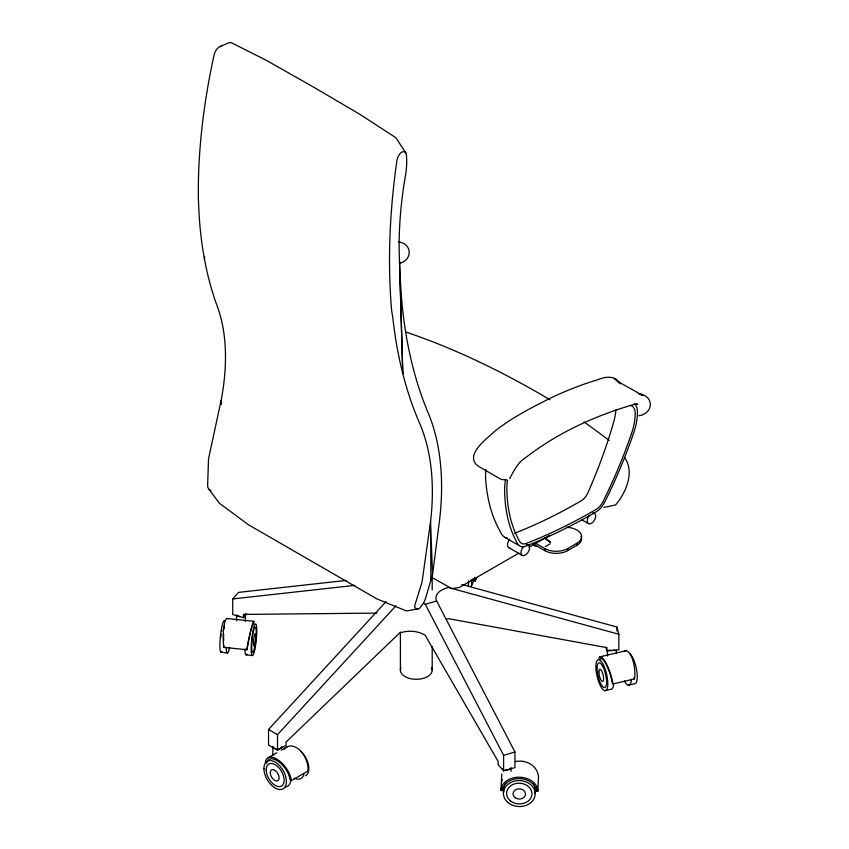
<?xml version="1.0" encoding="UTF-8"?>
<svg xmlns="http://www.w3.org/2000/svg" width="849" height="849" viewBox="0 0 849 849"><rect width="100%" height="100%" fill="white"/><g stroke="black" fill="none" stroke-linecap="round" stroke-linejoin="round"><path stroke-width="1.27" d="M220.984 404.4L221.122 400.473A226.067 125.949 -57.6 0 0 217.333 306.521A529.139 294.794 -57.6 0 1 204.46 259.115A525.478 292.756 -57.6 0 1 198.687 206.052L198.369 198.889A608.468 338.995 -57.6 0 1 214.054 55.047A11.483 6.399 -57.6 0 1 215.826 50.622L217.386 48.467A6.378 3.555 -57.6 0 1 221.165 46.334M220.963 404.411L221.122 400.473L208.536 458.831L207.644 484.938A7.683 5.126 -68.4 0 0 208.483 488.642L219.456 503.319L248.545 524.809L376.935 598.927L406.491 610.962L417.91 608.945M204.46 259.104L204.588 256.472M515.343 761.585A18.434 16.269 3.4 0 1 538.489 777.684L537.831 791.151L535.91 791.119A16.513 12.215 2.4 0 0 519.344 778.629A16.513 12.215 2.4 0 0 502.895 790.589L500.974 790.557L501.621 777.09A18.434 16.269 3.4 0 1 501.992 773.917M502.895 790.589L503.075 786.917M535.91 791.119L536.09 787.447M402.797 373.624A529.139 315.679 -62.5 0 0 419.608 423.29A226.067 134.874 -62.5 0 1 430.592 521.382L422.038 582.096L415.065 604.573A7.683 3.619 -52.9 0 0 414.896 607.672L417.188 609.073A8.586 4.043 -52.9 0 0 419.491 608.287A13.605 6.41 -52.9 0 0 425.54 598.375L432.502 574.656L439.389 521.657A249.776 149.01 -62.5 0 0 428.161 412.837A526.73 314.247 -62.5 0 1 400.293 277.496M253.649 624.556A16.513 1.178 -78.2 0 0 251.315 628.971A16.513 1.178 -78.2 0 0 247.176 648.647L246.836 649.74L223.871 647.363L224.21 646.269M473.126 578.54A16.513 11.769 21.5 0 1 473.466 580.705L475.323 580.992L476.968 577.447M602.588 502.47L603.013 501.663A346.201 187.459 -57 0 0 631.614 433.234A52.351 28.346 -57 0 0 635.158 412.72L635.073 411.553A17.999 9.742 -57 0 0 630.287 405.429M246.772 613.944L243.483 617.69L232.722 614.517L232.722 598.948L238.495 592.4L346.19 580.419M605.942 647.299L606.929 650.918L618.857 649.825L618.857 634.256L448.516 587.529A19.357 11.175 0 0 0 436.641 600.986L514.94 752.002L514.94 767.581L503.606 770.913L498.13 764.705L498.13 761.436L425.307 635.476A19.357 11.175 0 0 0 399.476 633.11L286.06 742.047L286.06 745.316L277.527 750.24L268.528 745.051L268.528 729.471L385.998 601.644M277.527 750.24L277.527 734.661L395.889 605.868M509.729 478.539C513.942 470.717 517.975 462.068 526.306 457.144C558.239 432.47 595.902 415.394 634.553 404.273M545.451 546.533L549.95 543.933M518.813 553.145L459.341 587.476L451.88 588.622L431.313 577.14M529.107 547.202L549.685 535.316M535.602 543.264L544.771 548.55A16.216 9.36 0 0 0 567.705 548.55L576.874 543.264A16.216 9.36 0 0 0 580.589 533.342A16.216 9.36 0 0 0 566.463 527.303M533.31 544.007L544.771 550.63A16.216 9.36 0 0 0 567.705 550.63L576.874 545.334A16.216 9.36 0 0 0 581.066 536.292M268.019 757.849L276.848 752.745M281.274 750.198L286.792 747.014M266.713 763.325A16.513 8.299 54.3 0 1 278.472 761.521A16.513 8.299 54.3 0 1 290.04 779.838L291.398 780.624L307.89 771.094A18.434 11.897 66.7 0 0 299.814 750.166A18.434 11.897 66.7 0 0 284.383 749.105M399.921 263.211C412.625 260.038 412.37 243.43 398.489 241.965M219.933 46.621L228.997 42.726L231.268 42.652L266.13 60.226L313.143 86.863L360.008 114.413L395.899 137.74L405.822 152.926M423.704 603.299A19.357 11.175 0 0 1 425.307 604.329L436.641 600.986M503.606 770.913L503.606 755.334L514.94 752.002M603.883 507.458L615.589 504.943C625.968 492.717 634.988 471.991 624.556 457.484M599.649 656.903L626.031 650.737M599.712 659.981A16.513 3.863 71.1 0 1 605.825 663.886A16.513 3.863 71.1 0 1 612.225 682.936L612.946 683.965L634.564 678.903A18.434 6.951 83 0 0 632.272 658.548A18.434 6.951 83 0 0 624.259 651.141M604.817 690.683A15.898 4.871 76.8 0 0 604.817 668.205A15.898 4.871 76.8 0 0 595.86 666.688A15.898 4.871 76.8 0 0 604.817 690.683L610.718 689.303A15.898 4.871 76.8 0 0 613.678 683.413M628.387 685.175L634.288 683.795A15.898 4.871 76.8 0 0 636.814 671.188A15.898 4.871 76.8 0 0 629.756 653.56M232.722 598.948L354.871 585.354M638.851 415.787C653.762 413.283 654.664 395.846 638.501 393.565L643.011 395.634L617.51 381.286L618.879 382.199C613.891 375.141 604.626 376.839 597.855 379.694C581.491 384.576 565.572 390.911 550.163 398.266C530.975 407.913 511.618 417.825 494.744 431.26C487.071 438.593 463.119 455.658 478.666 466.441L501.143 479.42L506.344 479.94M377.126 613.095L243.483 614.411L243.483 617.69M226.853 618.507L253.702 621.298M221.281 652.287L227.543 652.945M246.316 654.887L252.578 655.545M636.824 404.177L637.864 404.326L634.532 403.753M461.782 584.462L616.862 627.008L618.857 634.256M210.945 490.542L208.96 489.332M405.801 332.001C456.157 349.024 504.295 372.658 549.929 399.72M581.661 519.705L588.399 523.6A5.975 3.449 -60 0 0 595.064 518.835A5.975 3.449 -60 0 0 592.57 513.083M504.667 537.279L518.155 545.058M508.689 547.605L522.177 555.395A6.081 3.513 -60 0 0 528.948 550.545A6.081 3.513 -60 0 0 526.412 544.697M268.528 729.471L277.527 734.661M584.059 421.921L609.317 440.408M544.718 537.81L549.95 541.747M544.58 537.82L549.59 541.768M544.761 537.905L550.619 542.564M633.842 677.873L634.564 678.903M425.307 604.329L503.606 755.334M399.529 261.333L402.797 373.624A525.478 313.504 -62.5 0 1 392.875 318.173L391.633 310.469A608.468 363.011 -62.5 0 1 396.908 160.62A11.483 6.856 -62.5 0 1 398.393 156.036L399.847 153.818A6.378 3.81 -62.5 0 1 403.562 151.642L405.1 152.098A7.142 4.266 -62.5 0 1 406.448 155.399A72.664 43.352 -62.5 0 1 405.387 176.072A345.554 206.158 -62.5 0 0 399.518 261.343L402.797 373.624M432.502 574.656L430.57 521.392L430.899 580.663M616.862 627.008L616.862 630.903M616.321 650.26L616.321 652.839M607.481 650.896L607.481 656.044M606.929 650.918L606.929 647.649L448.516 618.677A19.357 11.175 0 0 0 446.33 619.239M576.874 543.264L576.874 545.334M567.705 548.55L567.705 550.63M544.771 548.55L544.771 550.63M510.981 767.464L510.981 771.327M432.194 576.8L432.194 589.949M432.194 646.46L432.194 670.116M400.399 632.006L400.399 670.116M272.847 755.44L272.847 746.43A4.447 2.568 0 0 0 272.996 747.088M245.425 613.859L245.425 621.585M236.553 615.578L236.553 620.736M431.653 667.749A15.898 9.18 0 0 1 416.297 679.296A15.898 9.18 0 0 1 400.94 667.749M536.515 545.981A6.357 3.672 -60 0 1 533.331 544.145M281.751 746.43A4.447 2.568 0 0 1 281.592 747.088M281.146 747.714A4.447 2.568 0 0 1 278.451 748.914M276.148 748.914A4.447 2.568 0 0 1 273.442 747.714M265.355 762.19A18.434 9.265 54.3 0 1 278.483 760.173A18.434 9.265 54.3 0 1 291.398 780.624M300.557 751.216A15.898 9.18 60 0 1 305.598 775.837M304.006 774.288A15.898 9.18 60 0 1 294.125 778.162M290.857 780.051A15.898 9.18 60 0 1 285.285 786.938M245.372 614.538A4.447 2.568 0 0 1 245.011 615.175M240.203 616.607A4.447 2.568 0 0 1 236.797 614.952M223.871 647.363A18.434 3.948 -89.9 0 1 223.849 626.88A18.434 3.948 -89.9 0 1 227.882 618.751M246.836 649.74A18.434 1.316 -78.2 0 1 251.453 627.772A18.434 1.316 -78.2 0 1 254.063 622.837M223.68 640.358A16.513 3.534 -89.9 0 1 223.669 633.906M224.104 628.536A16.513 3.534 -89.9 0 1 224.465 626.191M221.96 651.406A15.898 2.303 -84.1 0 1 220.252 637.864A15.898 2.303 -84.1 0 1 224.688 620.969M220.751 637.599A12.693 1.836 -84.1 0 1 221.101 634.309M221.568 631.168A12.693 1.836 -84.1 0 1 221.929 629.268M246.995 654.006A15.898 2.303 -84.1 0 1 244.915 649.262M229.676 647.384A15.898 2.303 -84.1 0 1 226.142 647.309M228.954 647.522A10.337 1.496 -84.1 0 1 228.572 647.394M245.892 649.283A10.337 1.496 -84.1 0 1 245.51 649.156M474.559 577.362A18.434 13.138 21.5 0 1 475.323 580.992M471.174 579.803A15.898 12.533 24.9 0 1 471.174 586.521M468.415 580.939A12.693 10.008 24.9 0 1 468.181 585.386M473.339 579.697A15.898 12.533 24.9 0 1 471.28 585.874M614.58 650.047A4.447 2.568 0 0 1 609.168 650.026M598.98 658.336A18.434 4.319 71.1 0 1 605.804 662.698A18.434 4.319 71.1 0 1 612.946 683.965M631.359 679.274A15.898 4.871 76.8 0 1 624.365 680.983M510.323 768.738A4.447 2.568 0 0 1 505.261 769.852M503.298 769.152A4.447 2.568 0 0 1 502.619 768.61M502.205 780.857A4.447 2.568 0 0 1 502.268 779.531M500.974 790.557A18.434 13.637 2.4 0 1 519.344 777.206A18.434 13.637 2.4 0 1 537.831 791.151M535.284 791.289A15.898 12.979 2.8 0 1 534.806 793.507M503.807 791.905A15.898 12.979 2.8 0 1 505.696 783.192M533.214 783.638A15.898 12.979 2.8 0 1 534.806 786.79M535.103 787.893A15.898 12.979 2.8 0 1 535.348 790.154M588.399 523.6A5.975 3.449 -60 0 1 589.355 515.385M522.177 555.395A6.081 3.513 -60 0 1 523.154 547.043M509.58 547.892A6.081 3.513 -60 0 1 509.665 539.253M615.939 409.876A52.351 30.224 -60 0 1 613.498 422.664A346.201 199.876 -60 0 1 587.837 492.898L587.455 493.715A11.398 6.58 -60 0 1 581.607 500.549A570.199 329.2 -60 0 1 514.579 533.257M507.437 538.011A15.844 9.148 -60 0 1 503.754 536.61A35.711 20.62 -60 0 1 500.05 531.177A200.29 115.634 -60 0 1 485.628 478.634A51.609 29.789 -60 0 1 485.883 469.582M505.601 479.43A51.609 27.943 -57 0 0 504.593 489.735A200.29 108.449 -57 0 0 515.81 540.304A35.711 19.336 -57 0 0 519.11 545.504A15.844 8.575 -57 0 0 525.807 546.13A573.871 310.723 -57 0 0 596.529 511.639A14.592 7.906 -57 0 0 604.764 502.056A349.533 189.263 -57 0 0 633.662 432.948A55.556 30.086 -57 0 0 637.408 411.181A21.183 11.472 -57 0 0 635.805 405.408M634.426 403.891A21.183 11.472 -57 0 1 635.169 404.591M602.588 502.47A11.398 6.166 -57 0 1 596.56 509.177A570.199 308.739 -57 0 1 526.348 543.424L525.786 543.625A12.682 6.866 -57 0 1 520.957 542.925A32.474 17.585 -57 0 1 518.145 538.68L516.192 534.605A197.106 106.719 -57 0 1 506.853 488.26A48.393 26.202 -57 0 1 507.532 480.035M615.631 379.185L614.389 378.41L620.269 383.737L615.631 379.185M263.922 768.557A15.898 9.18 60 0 0 280.786 789.528A15.898 9.18 60 0 0 280.786 767.05A15.898 9.18 60 0 0 263.922 768.557M266.193 769.863A12.693 7.323 60 0 0 279.65 786.609A12.693 7.323 60 0 0 279.65 768.663A12.693 7.323 60 0 0 266.193 769.863M270.279 772.749A6.272 3.619 60 0 0 276.933 781.027A6.272 3.619 60 0 0 276.933 772.155A6.272 3.619 60 0 0 270.279 772.749M254.711 649.984A15.898 2.303 -84.1 0 0 255.974 624.217A15.898 2.303 -84.1 0 0 251.262 645.155A15.898 2.303 -84.1 0 0 254.711 649.984M254.562 647.925A12.693 1.836 -84.1 0 0 255.57 627.358A12.693 1.836 -84.1 0 0 251.813 644.073A12.693 1.836 -84.1 0 0 254.562 647.925M254.891 643.882A6.272 0.913 -84.1 0 0 255.39 633.704A6.272 0.913 -84.1 0 0 253.533 641.971A6.272 0.913 -84.1 0 0 254.891 643.882M597.07 668.407A12.693 3.895 76.8 0 0 604.223 687.563A12.693 3.895 76.8 0 0 604.223 669.617A12.693 3.895 76.8 0 0 597.07 668.407M598.885 671.973A6.272 1.921 76.8 0 0 602.429 681.45A6.272 1.921 76.8 0 0 602.429 672.578A6.272 1.921 76.8 0 0 598.885 671.973M508.042 802.57A15.898 12.979 2.8 0 0 534.626 797.179A15.898 12.979 2.8 0 0 515.163 780.963A15.898 12.979 2.8 0 0 508.042 802.57M510.302 800.756A12.693 10.358 2.8 0 0 531.527 796.447A12.693 10.358 2.8 0 0 515.99 783.51A12.693 10.358 2.8 0 0 510.302 800.756M514.823 797.487A6.272 5.126 2.8 0 0 525.319 795.364A6.272 5.126 2.8 0 0 517.635 788.965A6.272 5.126 2.8 0 0 514.823 797.487"/></g></svg>
